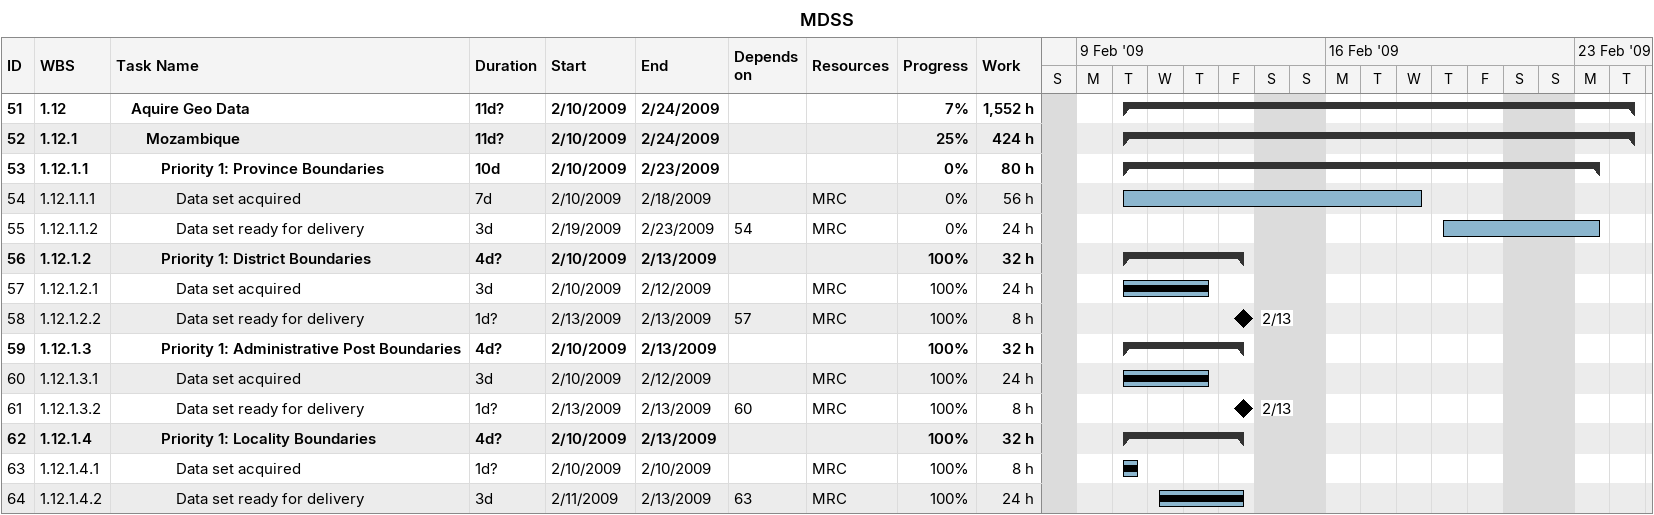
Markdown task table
MDSS

| ID | WBS | Task | Duration | Start | Finish | Predecessors | Resources | % complete | Work (h) |
|---|---|---|---|---|---|---|---|---|---|
| 51 | 1.12 | **Aquire Geo Data** | 11d? | 2009-02-10 | 2009-02-24 |  |  | 7 | 1552 |
| 52 | 1.12.1 | **Mozambique** | 11d? | 2009-02-10 | 2009-02-24 |  |  | 25 | 424 |
| 53 | 1.12.1.1 | **Priority 1: Province Boundaries** | 10d | 2009-02-10 | 2009-02-23 |  |  | 0 | 80 |
| 54 | 1.12.1.1.1 | Data set acquired | 7d | 2009-02-10 | 2009-02-18 |  | MRC | 0 | 56 |
| 55 | 1.12.1.1.2 | Data set ready for delivery | 3d | 2009-02-19 | 2009-02-23 | 54 | MRC | 0 | 24 |
| 56 | 1.12.1.2 | **Priority 1: District Boundaries** | 4d? | 2009-02-10 | 2009-02-13 |  |  | 100 | 32 |
| 57 | 1.12.1.2.1 | Data set acquired | 3d | 2009-02-10 | 2009-02-12 |  | MRC | 100 | 24 |
| 58 | 1.12.1.2.2 | Data set ready for delivery | 1d? | 2009-02-13 | 2009-02-13 | 57 | MRC | 100 | 8 |
| 59 | 1.12.1.3 | **Priority 1: Administrative Post Boundaries** | 4d? | 2009-02-10 | 2009-02-13 |  |  | 100 | 32 |
| 60 | 1.12.1.3.1 | Data set acquired | 3d | 2009-02-10 | 2009-02-12 |  | MRC | 100 | 24 |
| 61 | 1.12.1.3.2 | Data set ready for delivery | 1d? | 2009-02-13 | 2009-02-13 | 60 | MRC | 100 | 8 |
| 62 | 1.12.1.4 | **Priority 1: Locality Boundaries** | 4d? | 2009-02-10 | 2009-02-13 |  |  | 100 | 32 |
| 63 | 1.12.1.4.1 | Data set acquired | 1d? | 2009-02-10 | 2009-02-10 |  | MRC | 100 | 8 |
| 64 | 1.12.1.4.2 | Data set ready for delivery | 3d | 2009-02-11 | 2009-02-13 | 63 | MRC | 100 | 24 |
